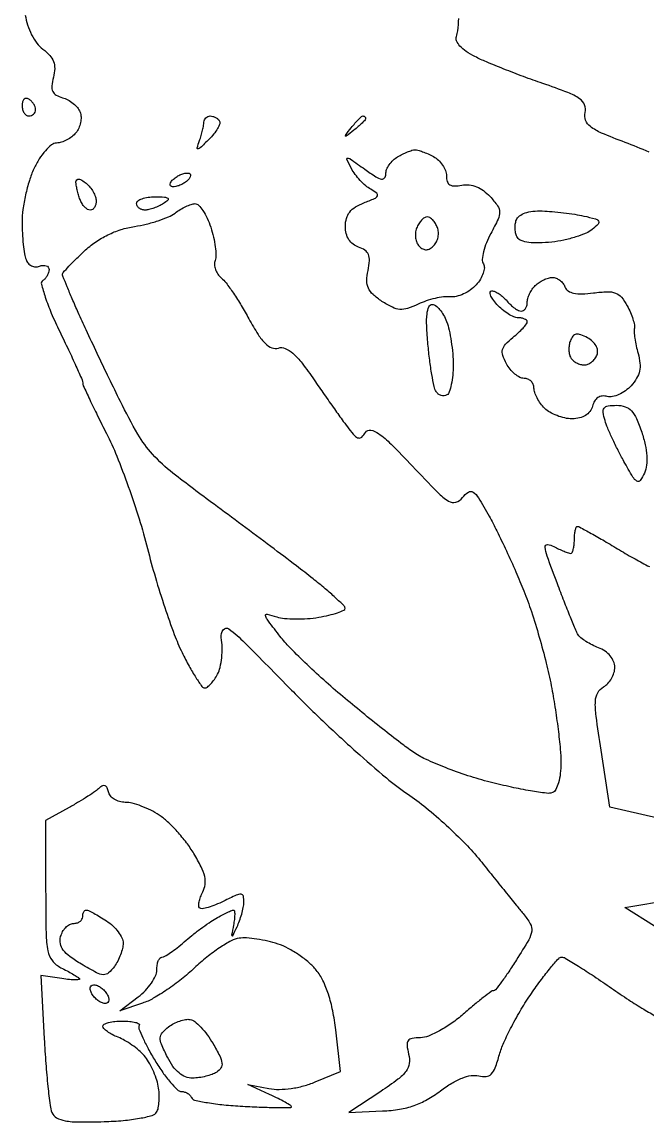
# Model space of a CAD drawing. Extents: x 0 to 102, y 0 to 135.
# Drawn here: x 71.99 to 79.86, y 50.89 to 64.72 of the extents above; entities that cross this region are included whole.
import ezdxf

# ---------------------------------------------------------------- set-up
doc = ezdxf.new("R2010")
doc.units = 0
doc.header["$MEASUREMENT"] = 0

msp = doc.modelspace()

# ---------------------------------------------------------------- linework, layer by layer
for points in [[(72.034915, 64.802365, 0.047066), (72.062548, 64.678766, 0.041008), (72.113711, 64.556384, 0.042647), (72.180942, 64.449906, 0.069137), (72.256595, 64.374418, -0.04658), (72.342512, 64.296072, -0.095708), (72.389731, 64.218628, -0.098868), (72.403854, 64.130883, -0.052148), (72.388209, 64.021215, 0.036385), (72.369101, 63.911973, 0.130364), (72.380212, 63.842606, 0.161097), (72.422279, 63.796308, 0.064594), (72.502584, 63.763787, -0.059993), (72.570707, 63.736923, -0.047471), (72.636539, 63.692813, -0.048904), (72.690468, 63.639149, -0.081109), (72.722738, 63.583854, -0.08481), (72.734992, 63.522517, -0.056279), (72.728924, 63.450838, -0.054936), (72.706571, 63.380247, -0.069185), (72.670506, 63.322023, -0.05553), (72.620394, 63.273709, -0.042486), (72.55631, 63.232519, -0.043555), (72.488736, 63.204006, -0.074232), (72.428391, 63.194017, 0.164313), (72.36531, 63.171592, 0.045156), (72.287662, 63.098156, 0.040449), (72.20952, 62.993675, 0.032491), (72.14265, 62.870201, 0.032957), (72.085903, 62.72192, 0.020356), (72.03809, 62.541391, 0.020386), (72.005266, 62.358348, 0.03418), (71.9946, 62.202503, 0.012762), (71.998223, 62.060591, 0.01312), (72.009082, 61.920355, 0.01295), (72.024818, 61.79945, 0.052821), (72.043901, 61.727961, 0.092199), (72.071843, 61.682416, 0.096073), (72.113941, 61.650739, 0.099378), (72.16358, 61.637778, 0.106326), (72.213101, 61.645493, -0.065166), (72.258974, 61.656537, -0.112436), (72.29778, 61.651944, -0.151982), (72.323309, 61.6328, -0.157722), (72.333, 61.602844, -0.075999), (72.327273, 61.565381, -0.053248), (72.310234, 61.526159, -0.052965), (72.28515, 61.491174, -0.072465), (72.2555, 61.466288, 0.329115), (72.237519, 61.421443, 0.01595), (72.285659, 61.258022, 0.020764), (72.361806, 61.055651, 0.01288), (72.467, 60.824559, -0.003174), (72.57775, 60.593271, -0.004774), (72.671106, 60.39008, -0.002029), (72.748409, 60.215611, -0.103623), (72.756, 60.179374, 0.107807), (72.76387, 60.143297, 0.002134), (72.843494, 59.971425, 0.004989), (72.939709, 59.771264, 0.003315), (73.053851, 59.543572, -0.022121), (73.183536, 59.258613, -0.010168), (73.328228, 58.877119, -0.010048), (73.464451, 58.468905, -0.0137), (73.56964, 58.095512, 0.00991), (73.668994, 57.732303, 0.008567), (73.787313, 57.355117, 0.008652), (73.906342, 57.016911, 0.024712), (74.004616, 56.78775, 0.011535), (74.092707, 56.617549, 0.017433), (74.177844, 56.474069, 0.01235), (74.253654, 56.362084, 0.242334), (74.289551, 56.3436, 0.168307), (74.321753, 56.354756, 0.03883), (74.36461, 56.394251, 0.035887), (74.409417, 56.45002, 0.028431), (74.449729, 56.51603, 0.067491), (74.48195, 56.602519, 0.030312), (74.501453, 56.722433, 0.029324), (74.506965, 56.853593, 0.035258), (74.496226, 56.976544, -0.20347), (74.520629, 57.074624, -0.413196), (74.59211, 57.08483, -0.03656), (74.791049, 56.912126, -0.001964), (75.377786, 56.317664, 0.008456), (75.771762, 55.928734, 0.007837), (76.18864, 55.54319, 0.007847), (76.570324, 55.21179, 0.025916), (76.835915, 55.010937, -0.022504), (77.066851, 54.838756, -0.013956), (77.322612, 54.617324, -0.013994), (77.563347, 54.384137, -0.024428), (77.7474, 54.176177, 0.000381), (77.904874, 53.980004, 0.000377), (78.06322, 53.783357, 0.00037), (78.202081, 53.611434, 0.001459), (78.287932, 53.505934, -0.039035), (78.378092, 53.376372, -0.170176), (78.395732, 53.286021, -0.096774), (78.357542, 53.177114, -0.008313), (78.203332, 52.923795, -0.007447), (78.106524, 52.775504, -0.011475), (78.018005, 52.650508, -0.00599), (77.940648, 52.548987, -0.229978), (77.915675, 52.536751, 0.160606), (77.887809, 52.527455, 0.004537), (77.786015, 52.450142, 0.008814), (77.66743, 52.354978, 0.005894), (77.534975, 52.242123, -0.026191), (77.391121, 52.129298, -0.027208), (77.238024, 52.033672, -0.028221), (77.097249, 51.966105, -0.096026), (76.997979, 51.946023, 0.038089), (76.892919, 51.937148, 0.198732), (76.844496, 51.907275, 0.186842), (76.829643, 51.850585, 0.033195), (76.849595, 51.740651, -0.091422), (76.857116, 51.622488, -0.131219), (76.818429, 51.525549, -0.07258), (76.715999, 51.423154, -0.013721), (76.499216, 51.27071), (76.0977, 51.004517), (76.5207, 51.024884, 0.027989), (76.736391, 51.047414, 0.043657), (76.917391, 51.093111, 0.045425), (77.082504, 51.167907, 0.033687), (77.249771, 51.278329, -0.026342), (77.39159, 51.374969, -0.043315), (77.521666, 51.439239, -0.053256), (77.636054, 51.470395, -0.104196), (77.729972, 51.46587, 0.08635), (77.822678, 51.458111, 0.179237), (77.887325, 51.48882, 0.105715), (77.937844, 51.569048, 0.020482), (77.990462, 51.733109, -0.038419), (78.045107, 51.884596, -0.014336), (78.143883, 52.088207, -0.014106), (78.264675, 52.304892, -0.016591), (78.391473, 52.502741, -0.009215), (78.516866, 52.67781, -0.013826), (78.633225, 52.825398, -0.008652), (78.734432, 52.94253, -0.21338), (78.772609, 52.9596, -0.136456), (78.816748, 52.947325, -0.003973), (78.983594, 52.844934, -0.00772), (79.178703, 52.718826, -0.005211), (79.397496, 52.569249, 0.006972), (79.6142, 52.422217, 0.011356), (79.802561, 52.304257, 0.005136), (79.962539, 52.211272, 0.337403)], [(79.869695, 63.08093, 0.009247), (79.567822, 63.201715, -0.009656), (79.272707, 63.320077, -0.060436), (79.131981, 63.400925, -0.141919), (79.072039, 63.480326, -0.153381), (79.066208, 63.5769, 0.158266), (79.059445, 63.673567, 0.147036), (78.997202, 63.75121, 0.059317), (78.850124, 63.828636, 0.008745), (78.533624, 63.94366, -0.006076), (78.293322, 64.029542, -0.005469), (78.046552, 64.124215, -0.005487), (77.827132, 64.213959, -0.017197), (77.682567, 64.280893, -0.031842), (77.572537, 64.345607, -0.058304), (77.493845, 64.413493, -0.081426), (77.45135, 64.47835, -0.198533), (77.449917, 64.534402, 0.065501), (77.466997, 64.605553, 0.008453), (77.480768, 64.761874, 0.009748)], [(79.979804, 54.705537), (79.378107, 54.846242), (79.266767, 55.561966, -0.004814), (79.20458, 55.988736, -0.043425), (79.195481, 56.17709, -0.115667), (79.224882, 56.28381, -0.141292), (79.297414, 56.357148, 0.078608), (79.351731, 56.399925, 0.056134), (79.397692, 56.462349, 0.055819), (79.428869, 56.533889, 0.075005), (79.4394, 56.603698, 0.099133), (79.424893, 56.676147, 0.074792), (79.382736, 56.745756, 0.068349), (79.317622, 56.805265, 0.060235), (79.236118, 56.848076, -0.025061), (79.154454, 56.883903, -0.025386), (79.077147, 56.927583, -0.026199), (79.01408, 56.972365, -0.087066), (78.980398, 57.010209, -0.038674), (78.950466, 57.068232, -0.002832), (78.881656, 57.234077, -0.003936), (78.802173, 57.433217, -0.002972), (78.717888, 57.653167, -0.003261), (78.589138, 58.00211, -0.062474), (78.563666, 58.11487, -0.460782), (78.593284, 58.145649, -0.108533), (78.671946, 58.12344, 0.01112), (78.738295, 58.089807, 0.013525), (78.801922, 58.061403, 0.012104), (78.856261, 58.040414, 0.086315), (78.883938, 58.0356, 0.279099), (78.902403, 58.046778, 0.051655), (78.917741, 58.085302, 0.042197), (78.928329, 58.139966, 0.026752), (78.9318, 58.2048, -0.021206), (78.934552, 58.26965, -0.034129), (78.942981, 58.324298, -0.037649), (78.955081, 58.363898, -0.309061), (78.969863, 58.374, -0.126375), (78.996593, 58.367134, -0.001835), (79.140885, 58.287085, -0.004908), (79.307801, 58.191517, -0.003203), (79.498613, 58.078117, 0.008205), (79.693754, 57.964772, 0.011062), (79.874154, 57.869087, 0.008287)], [(79.93797, 53.346619), (79.5663, 53.581864), (80.162743, 53.682816, 0.01314)]]:
    msp.add_lwpolyline(points, format="xyb")
for points in [[(72.0792, 63.7461, 0.139169), (72.047082, 63.755232, 0.191142), (72.019451, 63.744283, 0.138808), (72.000798, 63.713161, 0.066118), (71.9946, 63.666493, 0.062283), (72.000906, 63.616062, 0.080552), (72.019451, 63.573344, 0.097988), (72.046935, 63.544754, 0.153634), (72.0792, 63.5346, 0.092995), (72.111495, 63.540659, 0.096318), (72.138949, 63.557985, 0.099231), (72.157323, 63.583833, 0.105429), (72.1638, 63.614207, 0.089642), (72.157599, 63.648519, 0.053229), (72.138949, 63.685789, 0.051032), (72.111561, 63.720195, 0.06081)], [(74.358407, 63.5346, -0.070634), (74.391564, 63.529893, -0.054594), (74.425344, 63.515962, -0.055549), (74.454649, 63.495427, -0.081902), (74.474489, 63.47115, -0.221299), (74.477547, 63.435731, -0.044022), (74.449913, 63.376636, -0.039012), (74.402568, 63.307933, -0.027596), (74.339607, 63.2385, -0.003792), (74.232816, 63.134641, -0.161871), (74.20456, 63.121237, -0.541798), (74.193815, 63.134001, -0.012325), (74.223525, 63.224269, 0.014023), (74.244684, 63.289299, 0.013317), (74.262563, 63.356535, 0.013394), (74.275185, 63.416795, 0.044953), (74.2788, 63.456919, -0.10157), (74.284884, 63.486562, -0.098505), (74.302185, 63.511781, -0.097329), (74.328023, 63.528677, -0.096563)], [(76.277259, 63.5346, -0.099038), (76.289449, 63.532162, -0.097945), (76.299817, 63.525217, -0.097945), (76.306762, 63.514849, -0.099038), (76.3092, 63.502659, -0.184603), (76.302335, 63.484698, -0.013803), (76.26571, 63.445993, -0.017649), (76.217866, 63.401413, -0.012436), (76.16115, 63.354609, -0.001576), (76.065594, 63.280154, -0.377591), (76.0554, 63.2808, -0.377591), (76.054754, 63.290994, -0.001576), (76.129209, 63.38655, -0.012436), (76.176013, 63.443266, -0.017649), (76.220593, 63.49111, -0.013803), (76.259298, 63.527735, -0.184603)], [(76.928112, 63.109027, -0.078911), (76.965038, 63.104566, -0.018145), (77.02492, 63.085119, -0.018313), (77.093051, 63.057358, -0.016964), (77.160762, 63.024023, -0.06598), (77.223345, 62.979045, -0.055413), (77.276331, 62.916791, -0.057628), (77.312325, 62.847537, -0.091297), (77.3244, 62.781955, 0.074266), (77.33504, 62.710719, 0.183563), (77.366889, 62.669648, 0.144391), (77.424243, 62.65431, 0.040871), (77.517113, 62.664303, -0.074312), (77.609708, 62.668058, -0.068725), (77.702025, 62.644971, -0.063582), (77.790694, 62.595457, -0.049781), (77.872466, 62.521427, -0.028615), (77.966634, 62.404583, -0.151395), (77.992241, 62.327474, -0.115437), (77.973342, 62.238691, -0.013602), (77.881809, 62.057058, 0.028364), (77.827535, 61.940955, 0.035259), (77.791178, 61.827488, 0.037954), (77.775274, 61.731221, 0.161745), (77.788544, 61.675271, -0.158641), (77.800567, 61.625908, -0.064538), (77.786347, 61.557396, -0.055062), (77.750409, 61.481756, -0.045531), (77.696767, 61.410393, -0.055076), (77.625834, 61.347524, -0.04585), (77.53852, 61.297124, -0.047807), (77.448823, 61.265764, -0.085801), (77.37123, 61.260353, 0.056554), (77.288415, 61.259408, 0.025452), (77.18121, 61.24042, 0.024806), (77.068803, 61.208607, 0.030914), (76.968316, 61.167629, -0.03287), (76.835977, 61.114265, -0.099719), (76.740056, 61.102815, -0.096096), (76.645155, 61.129242, -0.029222), (76.515161, 61.20395, -0.036597), (76.402425, 61.290223, -0.10517), (76.344301, 61.369133, -0.111792), (76.325243, 61.461894, -0.044371), (76.339434, 61.591921, 0.031696), (76.356171, 61.716051, 0.113504), (76.343863, 61.794618, 0.150406), (76.30115, 61.847437, 0.071342), (76.221539, 61.885871, -0.0852), (76.151481, 61.922106, -0.089228), (76.098817, 61.97915, -0.082233), (76.066385, 62.055134, -0.059902), (76.0554, 62.146495, -0.067516), (76.069067, 62.247246, -0.099302), (76.109218, 62.326759, -0.089531), (76.180528, 62.390147, -0.046216), (76.28805, 62.442843, 0.011213), (76.4215, 62.497037, 0.176214), (76.456659, 62.530255, 0.360203), (76.448842, 62.564172, 0.035657), (76.373687, 62.613572, -0.050647), (76.310469, 62.657891, -0.027212), (76.241828, 62.724057, -0.026809), (76.178531, 62.799859, -0.037703), (76.131247, 62.874156, -0.008885), (76.071961, 62.989826, -0.573359), (76.082164, 63.005218, -0.139541), (76.117926, 62.992847, -0.002112), (76.299409, 62.864772, 0.011566), (76.437636, 62.771087, 0.088092), (76.509848, 62.740829, 0.304202), (76.547162, 62.755283, 0.153853), (76.563, 62.805535, -0.096672), (76.573831, 62.861033, -0.054611), (76.60649, 62.921589, -0.051645), (76.654423, 62.977705, -0.058384), (76.71105, 63.020224, -0.017052), (76.772794, 63.05342, -0.017719), (76.835883, 63.08188, -0.017709), (76.892014, 63.102556, -0.070178)], [(74.1047, 62.8063, -0.251186), (74.111336, 62.78432, -0.099385), (74.098737, 62.754277, -0.066537), (74.068678, 62.72056, -0.039081), (74.025, 62.6886, -0.038238), (73.975191, 62.66285, -0.050517), (73.926412, 62.647774, -0.06045), (73.885551, 62.644579, -0.187837), (73.8607, 62.6555, -0.251186), (73.854064, 62.67748, -0.099385), (73.866663, 62.707523, -0.066537), (73.896722, 62.74124, -0.039081), (73.9404, 62.7732, -0.038238), (73.990209, 62.79895, -0.050517), (74.038988, 62.814026, -0.06045), (74.079849, 62.817221, -0.187837)], [(72.7983, 62.6886, -0.048188), (72.846856, 62.639691, -0.041499), (72.887923, 62.579985, -0.04354), (72.916082, 62.518997, -0.086594), (72.9252, 62.466741, -0.062978), (72.919565, 62.422182, -0.08107), (72.903008, 62.384434, -0.098254), (72.878463, 62.359174, -0.15213), (72.849651, 62.3502, -0.144282), (72.816991, 62.359825, -0.059761), (72.781211, 62.389509, -0.052351), (72.74799, 62.432824, -0.045844), (72.722751, 62.484019, -0.018978), (72.703091, 62.541708, -0.015764), (72.686484, 62.604391, -0.016054), (72.674922, 62.662825, -0.040834), (72.6714, 62.705878, -0.188738), (72.681797, 62.732441, -0.244702), (72.706036, 62.741142, -0.1073), (72.745895, 62.726633, -0.032471)], [(73.66545, 62.518105, -0.011096), (73.783969, 62.514814, -0.155556), (73.823392, 62.500038, -0.461139), (73.824339, 62.476032, -0.043106), (73.7712, 62.4348, -0.032032), (73.714859, 62.403308, -0.025456), (73.650513, 62.376501, -0.026113), (73.588092, 62.357763, -0.056852), (73.53855, 62.351495, -0.078662), (73.498154, 62.357384, -0.091624), (73.463864, 62.375432, -0.102154), (73.44095, 62.402638, -0.124732), (73.4328, 62.4348, -0.242407), (73.449465, 62.467155, -0.069028), (73.501141, 62.494168, -0.052836), (73.576339, 62.512433, -0.03458)], [(74.166489, 62.432109, -0.211437), (74.211211, 62.413746, -0.044062), (74.265585, 62.346005, -0.039161), (74.319436, 62.249739, -0.02825), (74.364551, 62.135211, -0.022838), (74.399087, 62.011916, -0.024721), (74.421167, 61.889191, -0.025246), (74.429481, 61.782944, -0.098826), (74.418441, 61.718396, 0.107388), (74.410389, 61.665988, 0.069842), (74.422663, 61.605736, 0.065352), (74.452506, 61.547121, 0.069265), (74.495981, 61.499485, -0.059274), (74.557063, 61.435176, -0.011926), (74.648595, 61.306256, -0.012441), (74.748349, 61.15017, -0.01134), (74.843463, 60.984477, 0.015984), (74.959174, 60.787171, 0.056796), (75.050738, 60.672972, 0.10283), (75.13245, 60.619839, 0.171385), (75.21359, 60.61723, -0.181686), (75.298527, 60.612799, -0.079243), (75.395065, 60.550958, -0.046764), (75.511717, 60.425604, -0.014455), (75.663173, 60.216602, 0.002293), (75.789389, 60.033204, 0.002314), (75.916895, 59.851537, 0.002254), (76.029399, 59.69432, 0.009377), (76.099434, 59.601112, 0.020317), (76.174293, 59.512912, 0.154041), (76.221042, 59.4861, 0.254534), (76.261653, 59.497929, 0.058893), (76.307509, 59.555664, -0.309656), (76.373359, 59.584805, -0.110013), (76.473069, 59.542285, -0.041186), (76.629839, 59.409012, -0.007328), (76.897804, 59.132252, 0.005007), (77.213244, 58.803417, 0.05912), (77.350891, 58.692546, 0.211846), (77.44293, 58.679346, 0.16179), (77.528114, 58.737108, -0.079296), (77.601079, 58.806238, -0.313159), (77.659649, 58.805838, -0.104513), (77.725674, 58.734785, -0.007702), (77.85965, 58.503516, -0.012748), (77.957904, 58.31669, -0.005833), (78.076994, 58.068259, -0.005771), (78.196393, 57.803595, -0.007924), (78.297219, 57.562711, -0.015987), (78.391172, 57.304196, -0.008888), (78.489908, 56.983697, -0.008857), (78.578416, 56.655427, -0.01415), (78.641048, 56.371811, -0.008467), (78.687582, 56.104117, -0.007595), (78.726894, 55.825135, -0.007637), (78.754546, 55.573676, -0.023567), (78.7626, 55.402903, -0.028176), (78.755017, 55.268445, -0.041584), (78.732034, 55.152564, -0.049129), (78.697872, 55.066305, -0.184326), (78.655266, 55.028102, -0.124836), (78.58293, 55.019525, -0.008977), (78.3817, 55.049592, -0.012157), (78.140399, 55.096145, -0.008874), (77.874701, 55.159097, -0.016084), (77.595089, 55.240275, -0.014553), (77.31167, 55.341752, -0.014752), (77.063251, 55.447493, -0.044259), (76.903385, 55.539109, -0.011572), (76.750293, 55.6512, -0.00344), (76.521591, 55.829439, -0.003449), (76.267336, 56.033284, -0.003718), (76.022248, 56.235619, -0.009133), (75.782915, 56.443773, -0.00855), (75.545937, 56.665072, -0.008553), (75.342372, 56.86864, -0.028778), (75.21952, 57.011355, -0.002804), (75.070806, 57.207958, -0.131797), (75.052404, 57.254045, -0.523993), (75.071882, 57.271243, -0.016331), (75.19279, 57.237172, 0.05383), (75.289998, 57.217489, 0.020847), (75.427415, 57.210539, 0.020352), (75.57822, 57.215344, 0.023709), (75.720568, 57.232503, 0.015469), (75.848606, 57.258232, 0.024746), (75.955806, 57.288909, 0.021797), (76.03633, 57.320307, 0.317694), (76.05119, 57.345086, 0.183132), (76.035619, 57.378395, 0.00655), (75.93141, 57.47708, 0.011311), (75.802017, 57.591129, 0.007599), (75.64934, 57.715768, 0.004583), (75.440589, 57.877871, 0.001377), (75.119994, 58.120755, 0.00138), (74.758759, 58.391306, 0.001498), (74.4057, 58.652574, -0.00763), (73.889808, 59.044223, -0.041986), (73.634129, 59.281709, -0.053284), (73.449568, 59.533841, -0.016886), (73.229227, 59.945307, -0.002218), (73.088181, 60.234748, -0.001736), (72.937587, 60.550091, -0.001755), (72.799475, 60.844565, -0.004296), (72.700477, 61.062462, -0.002758), (72.624491, 61.236176, -0.00417), (72.560444, 61.388304, -0.001676), (72.507141, 61.51917, -0.096155), (72.5022, 61.544624, -0.185589), (72.510741, 61.566843, -0.005029), (72.582634, 61.644939, -0.009792), (72.671085, 61.735483, -0.006478), (72.776019, 61.83613, -0.037227), (72.915801, 61.948515, -0.036678), (73.071375, 62.03955, -0.037042), (73.236998, 62.106097, -0.039811), (73.406704, 62.145552, 0.022322), (73.55447, 62.174505, 0.020517), (73.703351, 62.21718, 0.021007), (73.832894, 62.266265, 0.061241), (73.915435, 62.314243, -0.026949), (73.980862, 62.358523, -0.025544), (74.051826, 62.396376, -0.026434), (74.11801, 62.423279, -0.076677)], [(77.082306, 62.2656, 0.146177), (77.048432, 62.255481, 0.05924), (77.011176, 62.224168, 0.05182), (76.976473, 62.178515, 0.045035), (76.949978, 62.124553, 0.068079), (76.935796, 62.064109, 0.059835), (76.937418, 61.999273, 0.062809), (76.953818, 61.940015, 0.097797), (76.983227, 61.896133, 0.075215), (77.028116, 61.863042, 0.133598), (77.072648, 61.853108, 0.124593), (77.118259, 61.86692, 0.060935), (77.166433, 61.904593, 0.085436), (77.19929, 61.951114, 0.06262), (77.21917, 62.011223, 0.061901), (77.223698, 62.075173, 0.078522), (77.211389, 62.133013, 0.047864), (77.186129, 62.183733, 0.053624), (77.152483, 62.226653, 0.060958), (77.115959, 62.256009, 0.139714)], [(78.527295, 62.340191, -0.012933), (78.65146, 62.332494, -0.008213), (78.79558, 62.317423, -0.008248), (78.936649, 62.297958, -0.015103), (79.050776, 62.276741, -0.011307), (79.195497, 62.241841, -0.190811), (79.234299, 62.213172, -0.342117), (79.230523, 62.17624, -0.029431), (79.15648, 62.107153, -0.074316), (79.077782, 62.059595, -0.023761), (78.948904, 62.012885, -0.02312), (78.798469, 61.973837, -0.023878), (78.646678, 61.949343, -0.021052), (78.487349, 61.938149, -0.039802), (78.35883, 61.944776, -0.051114), (78.264798, 61.967112, -0.172136), (78.216228, 62.006091, -0.075965), (78.196388, 62.052765, -0.047172), (78.187121, 62.111681, -0.046195), (78.188999, 62.173078, -0.060953), (78.202548, 62.227351, -0.143803), (78.240928, 62.277623, -0.074808), (78.311379, 62.314637, -0.058024), (78.408682, 62.336243, -0.034669)], [(78.655275, 61.5042, -0.094054), (78.701721, 61.495385, -0.066817), (78.748135, 61.469511, -0.06477), (78.787483, 61.431254, -0.076067), (78.813225, 61.386111, 0.151406), (78.853117, 61.335441, 0.099022), (78.921958, 61.305853, 0.062701), (79.025494, 61.29721, 0.02285), (79.17237, 61.310115, -0.024134), (79.346156, 61.324935, -0.100784), (79.449238, 61.307868, -0.128779), (79.523933, 61.254417, -0.050577), (79.595186, 61.148564, -0.021652), (79.635482, 61.064738, -0.024672), (79.66647, 60.981267, -0.024915), (79.685491, 60.908688, -0.111519), (79.684809, 60.86501, 0.080252), (79.68129, 60.819747, 0.016149), (79.690581, 60.739231, 0.016671), (79.707727, 60.645276, 0.014897), (79.731649, 60.549041, -0.042349), (79.754952, 60.427076, -0.079751), (79.749453, 60.327234, -0.082474), (79.713282, 60.23635, -0.048092), (79.643104, 60.141985, -0.052404), (79.573217, 60.079377, -0.051588), (79.491488, 60.032286, -0.056202), (79.410715, 60.006648, -0.113191), (79.344273, 60.008666, 0.090601), (79.281367, 60.013397, 0.119142), (79.227337, 59.994113, 0.111648), (79.185656, 59.950995, 0.072702), (79.158517, 59.886972, -0.092684), (79.126523, 59.81912, -0.097014), (79.072585, 59.768678, -0.085199), (78.997402, 59.737905, -0.054684), (78.903463, 59.7276, -0.053215), (78.812018, 59.73736, -0.038486), (78.713713, 59.766652, -0.039107), (78.623574, 59.809607, -0.065725), (78.557143, 59.860543, -0.040215), (78.506268, 59.920333, -0.035542), (78.463252, 59.989936, -0.037263), (78.433592, 60.058549, -0.083576), (78.4242, 60.114343, 0.101628), (78.414728, 60.160462, 0.098518), (78.387797, 60.199698, 0.097314), (78.347575, 60.225985, 0.096507), (78.300277, 60.2352, -0.119766), (78.245655, 60.248474, -0.053905), (78.183722, 60.28945, -0.049039), (78.12451, 60.349235, -0.047835), (78.077515, 60.419881, -0.0423), (78.032631, 60.524046, -0.141994), (78.029676, 60.597523, -0.129846), (78.066594, 60.665077, -0.032947), (78.159138, 60.750692, 0.015503), (78.228255, 60.8103, 0.02101), (78.286589, 60.868551, 0.018559), (78.330139, 60.919528, 0.169052), (78.3396, 60.946711, 0.211873), (78.331135, 60.96579, 0.080788), (78.306175, 60.981945, 0.061486), (78.269376, 60.992941, 0.041916), (78.225812, 60.9966, -0.105367), (78.171554, 61.008162, -0.036283), (78.100469, 61.046302, -0.034148), (78.025891, 61.101051, -0.033439), (77.9589, 61.1658, -0.026921), (77.906121, 61.230836, -0.06438), (77.876416, 61.285297, -0.151437), (77.87399, 61.319831, -0.348222), (77.893129, 61.335, -0.106366), (77.934015, 61.326203, -0.039659), (77.985759, 61.297723, -0.037078), (78.03905, 61.256658, -0.036868), (78.0858, 61.2081, 0.031583), (78.131578, 61.159535, 0.034151), (78.181989, 61.118477, 0.036411), (78.229667, 61.089739, 0.117955), (78.265359, 61.0812, 0.146461), (78.293671, 61.089675, 0.09915), (78.317792, 61.113507, 0.083022), (78.334051, 61.149136, 0.065707), (78.3396, 61.19118, -0.073375), (78.346899, 61.240649, -0.038655), (78.369421, 61.298675, -0.037433), (78.402265, 61.355726, -0.047088), (78.44112, 61.40268, -0.048092), (78.488267, 61.441536, -0.037644), (78.545905, 61.474379, -0.038774), (78.60478, 61.496887, -0.072038)], [(77.145544, 61.1658, -0.167774), (77.189113, 61.150757, -0.052763), (77.239306, 61.102054, -0.045964), (77.287666, 61.031846, -0.037015), (77.326494, 60.948793, -0.03675), (77.358197, 60.842496, -0.01653), (77.384764, 60.699211, -0.016262), (77.402969, 60.545317, -0.021311), (77.409, 60.403885, -0.022308), (77.403236, 60.274766, -0.029245), (77.385866, 60.158009, -0.029574), (77.360826, 60.065846, -0.174952), (77.330246, 60.027313, -0.115721), (77.29585, 60.015794, -0.100461), (77.257973, 60.019882, -0.093303), (77.222416, 60.039023, -0.084532), (77.194802, 60.070365, -0.086691), (77.170278, 60.131654, -0.009294), (77.141398, 60.282565, -0.011214), (77.114178, 60.465056, -0.008803), (77.092607, 60.663945, -0.011141), (77.07681, 60.89539, -0.037758), (77.081289, 61.046607, -0.067095), (77.103318, 61.136982, -0.308713)], [(79.096594, 60.745158, 0.032963), (79.010849, 60.784016, 0.133071), (78.954182, 60.789416, 0.184785), (78.913228, 60.765143, 0.076124), (78.880748, 60.7082, 0.05409), (78.866227, 60.653246, 0.044853), (78.86256, 60.59282, 0.04673), (78.869527, 60.5362, 0.084641), (78.886996, 60.493051, 0.079512), (78.916289, 60.459127, 0.053405), (78.958843, 60.430441, 0.052582), (79.00741, 60.410967, 0.069182), (79.054642, 60.4044, 0.09916), (79.101387, 60.413763, 0.066855), (79.148505, 60.441298, 0.063806), (79.188839, 60.481989, 0.071909), (79.215698, 60.530009, 0.121904), (79.222752, 60.586695, 0.096998), (79.203755, 60.645552, 0.082843), (79.160214, 60.70041, 0.060871)], [(79.462458, 59.8968, -0.080967), (79.569281, 59.879388, -0.124827), (79.647599, 59.829018, -0.084999), (79.711614, 59.731589, -0.023239), (79.777539, 59.55919, -0.024303), (79.821527, 59.40036, -0.039526), (79.841402, 59.261908, -0.047332), (79.837724, 59.143428, -0.073652), (79.810255, 59.045192, -0.046022), (79.758766, 58.953504, -0.389832), (79.716537, 58.943896, -0.130575), (79.666223, 58.993608, -0.006831), (79.552882, 59.192452, -0.009763), (79.480248, 59.330323, -0.008581), (79.409747, 59.476944, -0.008654), (79.35069, 59.611449, -0.025519), (79.316507, 59.70645, -0.035571), (79.293211, 59.809059, -0.204344), (79.306753, 59.861875, -0.198353), (79.354605, 59.889595, -0.033366)], [(73.079453, 55.037258, 0.054793), (73.062493, 55.089479, 0.183706), (73.037452, 55.114448, 0.22147), (73.005613, 55.11396, 0.079479), (72.9675, 55.087331, -0.040682), (72.916807, 55.045733, -0.008415), (72.820772, 54.981569, -0.008793), (72.706364, 54.910699, -0.008186), (72.5868, 54.84214), (72.2907, 54.678734), (72.2907, 53.8004, 0.004244), (72.295307, 53.257669, 0.044412), (72.31877, 53.0366, 0.118728), (72.375195, 52.913845, 0.110847), (72.482548, 52.826534, -0.007688), (72.558945, 52.787015, -0.009111), (72.629836, 52.74727, -0.008119), (72.688332, 52.711772, -0.055989), (72.714551, 52.690849, -0.600018), (72.71073, 52.678294, -0.046632), (72.666117, 52.673761, -0.026411), (72.590925, 52.677127, -0.012045), (72.493281, 52.689063), (72.231856, 52.727432), (72.273225, 51.934066, 0.005608), (72.293111, 51.620397, 0.007337), (72.318705, 51.334235, 0.005582), (72.346239, 51.095944, 0.066152), (72.369958, 51.006176, 0.167882), (72.428207, 50.940175, 0.085465), (72.533612, 50.902351, 0.042745), (72.711281, 50.886573, 0.008936), (73.024105, 50.891183, 0.013928), (73.26621, 50.905839, 0.022453), (73.470931, 50.933273, 0.021151), (73.628631, 50.968605, 0.190899), (73.684267, 51.010026, 0.091499), (73.705148, 51.063688, 0.031246), (73.715699, 51.1469, 0.02984), (73.716079, 51.242256, 0.030269), (73.705077, 51.336519, 0.038348), (73.67957, 51.435026, 0.025551), (73.63618, 51.543307, 0.025752), (73.582952, 51.64463, 0.045006), (73.527504, 51.721459, 0.03726), (73.461222, 51.787187, 0.023283), (73.37483, 51.85426, 0.023326), (73.283003, 51.912726, 0.038781), (73.20015, 51.952015, -0.028084), (73.127265, 51.984688, -0.03774), (73.065715, 52.022682, -0.04168), (73.022065, 52.060336, -0.196394), (73.0098, 52.090356, -0.287238), (73.025658, 52.115683, -0.04786), (73.081981, 52.136646, -0.039992), (73.161359, 52.151151, -0.025202), (73.255521, 52.1559, -0.021903), (73.347356, 52.151875, -0.043986), (73.41875, 52.139214, -0.073662), (73.46106, 52.120801, -0.413051), (73.466137, 52.099098, 0.234406), (73.462476, 52.05987, 0.013748), (73.509945, 51.945984, 0.018455), (73.577627, 51.809141, 0.012351), (73.664566, 51.657622, 0.017162), (73.761212, 51.51009, 0.023678), (73.858493, 51.385161, 0.021604), (73.945699, 51.291955, 0.189301), (73.9968, 51.270274, -0.068739), (74.036641, 51.263667, -0.061757), (74.074791, 51.246402, -0.065155), (74.105579, 51.221583, -0.100803), (74.1237, 51.192763, 0.254301), (74.159602, 51.161754, 0.011697), (74.323788, 51.130016, 0.017037), (74.528154, 51.102572, 0.011142), (74.76525, 51.084247, 0.004266), (75.000441, 51.073345, 0.007133), (75.198428, 51.068687, 0.002038), (75.367829, 51.067809, 0.414538), (75.3786, 51.078569, 0.264934), (75.369979, 51.093696, 0.006468), (75.297833, 51.135189, 0.012363), (75.209037, 51.1819, 0.007886), (75.10365, 51.232), (74.8287, 51.357432), (75.094886, 51.307719, 0.049567), (75.224268, 51.296619, 0.031732), (75.374777, 51.308219, 0.030498), (75.530709, 51.340044, 0.033379), (75.676837, 51.389941), (75.992601, 51.521875), (75.933517, 52.044112, 0.020391), (75.896333, 52.284548, 0.029797), (75.842554, 52.491887, 0.034393), (75.773533, 52.663634, 0.056668), (75.689966, 52.795721, 0.046166), (75.597877, 52.890771, 0.02748), (75.472708, 52.98672, 0.027344), (75.336248, 53.069334, 0.041986), (75.2094, 53.123833, 0.023723), (75.08184, 53.159746, 0.019752), (74.943422, 53.186008, 0.020204), (74.814619, 53.199921, 0.049888), (74.719743, 53.196836, 0.091753), (74.621632, 53.164847, 0.022425), (74.475456, 53.076625, 0.022226), (74.314359, 52.958596, 0.020547), (74.159934, 52.823745, -0.021934), (73.998717, 52.683748, -0.018683), (73.817201, 52.550331, -0.019093), (73.64271, 52.441346, -0.04944), (73.507492, 52.380748), (73.2213, 52.285106), (73.45395, 52.460209, 0.040297), (73.542966, 52.539192, 0.040176), (73.618259, 52.631506, 0.043228), (73.670273, 52.722883, 0.108188), (73.6866, 52.797456, -0.037803), (73.691301, 52.859549, -0.05668), (73.705492, 52.91197, -0.074442), (73.726283, 52.947763, -0.227813), (73.750914, 52.9596, 0.134776), (73.787372, 52.969609, 0.015661), (73.859437, 53.015515, 0.017912), (73.943076, 53.077054, 0.013738), (74.030039, 53.14995, -0.012681), (74.125802, 53.230568, -0.009239), (74.2361, 53.315449, -0.009344), (74.343755, 53.392099, -0.020209), (74.429876, 53.44605, -0.007661), (74.503337, 53.486555, -0.010374), (74.570988, 53.520736, -0.007614), (74.628188, 53.547098, -0.104537), (74.650432, 53.5518, -0.37993), (74.662294, 53.541266, -0.030396), (74.664914, 53.495885, -0.029134), (74.66114, 53.434442, -0.016979), (74.649843, 53.36145, 0.001427), (74.62624, 53.235082, 0.338881), (74.631267, 53.225228, 0.412978), (74.640561, 53.228491, 0.001582), (74.694117, 53.3403, 0.024859), (74.72534, 53.415436, 0.018288), (74.75264, 53.501382, 0.018571), (74.772505, 53.584779, 0.038702), (74.780454, 53.651066, 0.063604), (74.774102, 53.725563, 0.339749), (74.744963, 53.75029, 0.120127), (74.684724, 53.738675, 0.008292), (74.527327, 53.663389, -0.019034), (74.424883, 53.617064, -0.028), (74.331466, 53.585001, -0.026941), (74.255739, 53.568006, -0.242678), (74.224373, 53.578027, -0.199798), (74.213073, 53.605439, -0.048551), (74.218085, 53.655178, -0.042263), (74.235606, 53.715668, -0.031256), (74.26459, 53.779049, 0.094241), (74.293753, 53.872178, 0.086301), (74.28806, 53.972593, 0.0587), (74.243801, 54.095334, 0.019919), (74.152156, 54.26183, 0.027458), (74.059338, 54.398112, 0.020332), (73.942778, 54.538346, 0.020675), (73.821486, 54.662071, 0.042798), (73.715362, 54.745878, 0.030489), (73.609859, 54.806556, 0.025654), (73.491584, 54.857917, 0.026438), (73.378465, 54.893594, 0.062488), (73.290953, 54.904843, -0.06775), (73.218518, 54.914926, -0.071562), (73.152865, 54.943969, -0.079418), (73.103775, 54.98684, -0.123084)], [(72.801277, 53.5518, -0.114403), (72.828855, 53.545406, -0.009554), (72.894507, 53.511665, -0.012338), (72.971907, 53.467501, -0.009212), (73.055077, 53.41517, -0.043746), (73.134854, 53.352293, -0.04394), (73.202346, 53.276581, -0.047688), (73.248806, 53.199935, -0.112883), (73.2636, 53.13524, -0.059408), (73.255767, 53.069546, -0.030206), (73.231324, 52.989894, -0.029512), (73.195792, 52.909713, -0.038824), (73.153726, 52.841677, -0.053412), (73.079761, 52.760362, -0.201836), (73.01598, 52.738682, -0.105941), (72.930443, 52.763442, -0.010048), (72.739481, 52.870999, -0.023849), (72.594716, 52.965996, -0.074038), (72.511605, 53.047596, -0.114109), (72.475711, 53.128075, -0.112488), (72.478522, 53.216591, -0.062063), (72.503854, 53.280061, -0.066258), (72.54356, 53.333835, -0.074278), (72.590982, 53.370197, -0.127147), (72.638967, 53.3826, 0.070596), (72.683694, 53.388947, 0.086212), (72.721622, 53.407451, 0.100221), (72.746979, 53.434939, 0.137184), (72.756, 53.4672, -0.051548), (72.759346, 53.49957, -0.071468), (72.7693, 53.526949, -0.091498), (72.783995, 53.54535, -0.18053)], [(72.930487, 52.605337, -0.068635), (72.975711, 52.582999, -0.04742), (73.01978, 52.54658, -0.04742), (73.056199, 52.502511, -0.068635), (73.078537, 52.457288, -0.08306), (73.084962, 52.416441, -0.196386), (73.07325, 52.38855, -0.196386), (73.045359, 52.376838, -0.08306), (73.004512, 52.383262, -0.068635), (72.959289, 52.405601, -0.04742), (72.91522, 52.44202, -0.04742), (72.878801, 52.486089, -0.068635), (72.856462, 52.531312, -0.08306), (72.850038, 52.572159, -0.196386), (72.86175, 52.60005, -0.196386), (72.889641, 52.611762, -0.08306)], [(74.10502, 52.175295, -0.13073), (74.162959, 52.149306, -0.032451), (74.239961, 52.078073, -0.030962), (74.320363, 51.982131, -0.026758), (74.392625, 51.872338, -0.014519), (74.477554, 51.716715, -0.085282), (74.504989, 51.628138, -0.174317), (74.491564, 51.566644, -0.112026), (74.439506, 51.51436, -0.053122), (74.380993, 51.485494, -0.026314), (74.301787, 51.461033, -0.025775), (74.216128, 51.44408, -0.034215), (74.136946, 51.438095, -0.096031), (74.048225, 51.454647, -0.080168), (73.965676, 51.503671, -0.0655), (73.889601, 51.586308, -0.03765), (73.820125, 51.702737, -0.014537), (73.745536, 51.863815, -0.11146), (73.730502, 51.945232, -0.173253), (73.755807, 52.008129, -0.047697), (73.835079, 52.081958, -0.04293), (73.900596, 52.123836, -0.037525), (73.975268, 52.156105, -0.03936), (74.047583, 52.174896, -0.084498)]]:
    msp.add_lwpolyline(points, format="xyb", close=True)

doc.saveas('drawing.dxf')
